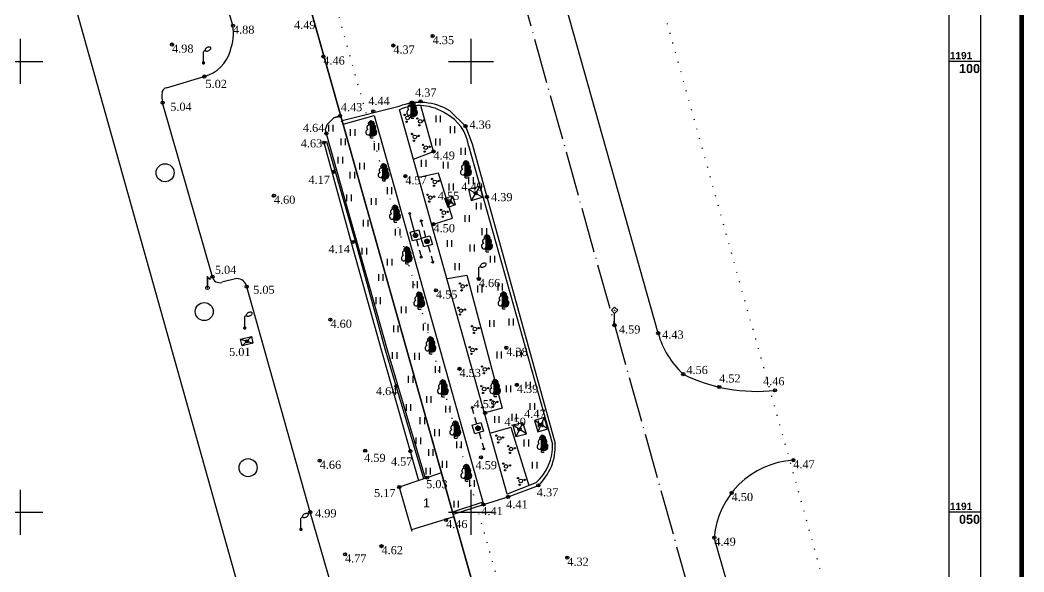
# Model space of a CAD drawing. Header units: millimetres. Extents: x 598805 to 599216, y 1190821 to 1191401.
# Drawn here: x 599100 to 599211.3, y 1191043.4 to 1191104.6 of the extents above; entities that cross this region are included whole.
import ezdxf
from ezdxf.enums import TextEntityAlignment as Align

# ---------------------------------------------------------------- set-up
doc = ezdxf.new("R2010")
doc.units = ezdxf.units.MM
doc.header["$PDMODE"] = 32
doc.header["$PDSIZE"] = 0.35
for name, pattern in [('1BANCONG_54', [0.55, 0, -0.5, 0.05]), ('1TIMDUONG', [13, 10, -1.4, 0.2, -1.4]), ('GACH2', [3, 2, -1])]:
    doc.linetypes.add(name, pattern=pattern)
for name, color, linetype in [('A1-GHICHU', 7, 'Continuous'), ('BE CHIM', 62, 'GACH2'), ('CAP THONG TIN NGAM', 5, 'Continuous'), ('DANDUNG', 7, 'Continuous'), ('diem', 2, 'Continuous'), ('Docao', 22, 'Continuous'), ('DUONG NHUA', 221, 'Continuous'), ('hl', 5, 'Continuous'), ('K_THUCVAT', 3, 'Continuous'), ('KTN', 7, 'Continuous'), ('MUONG DAT', 170, 'MUONG_DAT'), ('NHA KIEN CO', 1, 'Continuous'), ('NUT', 2, 'Continuous'), ('RANH', 7, 'Continuous'), ('RANH THUC VAT', 3, 'RANH_THUC_VAT'), ('TUONG XAY', 51, 'TUONG_XAY_GACH_DA_NTL_THUAN_1')]:
    doc.layers.add(name, color=color, linetype=linetype)
doc.layers.add('Level 18', color=7, linetype='Continuous', lineweight=0)
doc.styles.add('Arial', font='arialbd.ttf')
doc.styles.add('TIMES', font='times.ttf')
doc.styles.add('TIMESNEWROMAN', font='times.ttf', dxfattribs={"width": 0.9})
doc.styles.add('TXT', font='')
doc.styles.get('TXT').set_extended_font_data('.VnArial')
doc.linetypes.add('MUONG_DAT', pattern='A,0.75,[130,ltypeshp.shx,S=0.25,R=0,X=0,Y=0.25],0.75', length=1.5)
doc.linetypes.add('RANH_THUC_VAT', pattern='A,0,[133,ltypeshp.shx,S=0.1,R=0,X=-0.1,Y=0],-1.2', length=1.2)
doc.linetypes.add('TUONG_XAY_GACH_DA_NTL_THUAN_1', pattern='A,0.85,[130,ltypeshp.shx,S=0.25,R=0,X=0,Y=0.25],0.2,[130,ltypeshp.shx,S=0.25,R=0,X=0,Y=0.25],0.1,[130,ltypeshp.shx,S=0.1,R=90,X=-0.2,Y=0.5],0.85', length=2)

# ---------------------------------------------------------------- blocks, each defined once
blk = doc.blocks.new('CAY LA RONG LON')
for p, q in [((-0.71, 2.57), (-0.77, 2.36)), ((-0.77, 2.36), (-0.77, 2.22)), ((-0.64, 2.66), (-0.71, 2.57)), ((-0.44, 2.81), (-0.64, 2.66)), ((-0.43, 3.26), (-0.46, 3.16)), ((-0.46, 3.16), (-0.43, 3.03)), ((-0.26, 2.87), (-0.44, 2.81)), ((-0.38, 3.35), (-0.43, 3.26)), ((-0.43, 3.03), (-0.36, 2.94)), ((-0.28, 3.42), (-0.38, 3.35)), ((-0.36, 2.94), (-0.26, 2.87)), ((-0.15, 3.48), (-0.28, 3.42)), ((0, 3.5), (-0.15, 3.48)), ((0, 0), (0, 3.5)), ((0, 0), (0, 3.5)), ((0, 3.5), (0.15, 3.48)), ((0.15, 3.48), (0.28, 3.42)), ((0.36, 2.94), (0.26, 2.87)), ((0.26, 2.87), (0.44, 2.81)), ((0.28, 3.42), (0.38, 3.35)), ((0.43, 3.03), (0.36, 2.94)), ((0.38, 3.35), (0.43, 3.26)), ((0.43, 3.26), (0.46, 3.16)), ((0.46, 3.16), (0.43, 3.03)), ((0.44, 2.81), (0.64, 2.66)), ((0.64, 2.66), (0.71, 2.57)), ((0.71, 2.57), (0.77, 2.36)), ((0.77, 2.36), (0.77, 2.22)), ((-0.92, 1.6), (-1, 1.39)), ((-1, 1.39), (-0.99, 1.14)), ((-0.99, 1.14), (-0.92, 0.93)), ((-0.8, 1.71), (-0.92, 1.6)), ((-0.92, 0.93), (-0.79, 0.77)), ((-0.69, 1.79), (-0.8, 1.71)), ((-0.79, 0.77), (-0.59, 0.7)), ((-0.77, 2.22), (-0.68, 2)), ((-0.59, 1.84), (-0.69, 1.79)), ((-0.68, 2), (-0.59, 1.84)), ((-0.59, 0.7), (-0.36, 0.69)), ((-0.36, 0.69), (-0.18, 0.77)), ((-0.18, 0.77), (0, 0.85)), ((0.18, 0.77), (0, 0.85)), ((0, 0), (0.6, 0)), ((0.36, 0.69), (0.18, 0.77)), ((0.59, 0.7), (0.36, 0.69)), ((0.68, 2), (0.59, 1.84)), ((0.59, 1.84), (0.69, 1.79)), ((0.79, 0.77), (0.59, 0.7)), ((0.77, 2.22), (0.68, 2)), ((0.69, 1.79), (0.8, 1.71)), ((0.92, 0.93), (0.79, 0.77)), ((0.8, 1.71), (0.92, 1.6)), ((0.92, 1.6), (1, 1.39)), ((0.99, 1.14), (0.92, 0.93)), ((1, 1.39), (0.99, 1.14))]:
    blk.add_line(p, q)
at = {"color": 0}
for p, q in [((0, 3.46), (0.03, 3.5)), ((0, 3.34), (0.14, 3.48)), ((0.43, 3.03), (0, 3.46)), ((0, 3.22), (0.23, 3.44)), ((0, 3.09), (0.31, 3.4)), ((0, 2.97), (0.38, 3.35)), ((0.38, 2.96), (0, 3.34)), ((0, 2.85), (0.42, 3.27)), ((0.31, 2.91), (0, 3.22)), ((0, 2.72), (0.45, 3.17)), ((0.77, 2.32), (0, 3.09)), ((0.77, 2.2), (0, 2.97)), ((0, 2.6), (0.27, 2.87)), ((0.73, 2.12), (0, 2.85)), ((0, 2.47), (0.36, 2.84)), ((0, 2.35), (0.45, 2.8)), ((0, 2.23), (0.52, 2.75)), ((0.69, 2.03), (0, 2.72)), ((0, 2.1), (0.59, 2.7)), ((0, 1.98), (0.66, 2.64)), ((0.65, 1.95), (0, 2.6)), ((0, 1.86), (0.71, 2.56)), ((0, 1.73), (0.74, 2.47)), ((0.61, 1.87), (0, 2.47)), ((0, 1.61), (0.77, 2.38)), ((1, 1.35), (0, 2.35)), ((0, 1.48), (0.77, 2.26)), ((0.99, 1.24), (0, 2.23)), ((0.45, 3.14), (0.1, 3.49)), ((0.3, 2.9), (0.42, 3.02)), ((0.39, 3.32), (0.33, 3.38)), ((0.73, 2.48), (0.39, 2.82)), ((0.98, 1.12), (0, 2.1)), ((0, 1.36), (0.71, 2.07)), ((0.95, 1.03), (0, 1.98)), ((0.92, 0.93), (0, 1.86)), ((0, 1.24), (0.6, 1.84)), ((0, 1.11), (0.68, 1.79)), ((0, 0.99), (0.75, 1.74)), ((0.87, 0.86), (0, 1.73)), ((0, 0.87), (0.82, 1.69)), ((0.81, 0.8), (0, 1.61)), ((0.73, 0.75), (0, 1.48)), ((0.64, 0.72), (0, 1.36)), ((0.54, 0.7), (0, 1.24)), ((0.42, 0.69), (0, 1.11)), ((0.25, 0.74), (0, 0.99)), ((0.03, 0.83), (0, 0.87)), ((0.07, 0.82), (0.89, 1.63)), ((0.16, 0.78), (0.94, 1.56)), ((0.24, 0.74), (0.97, 1.47)), ((0.33, 0.7), (1, 1.37)), ((0.45, 0.69), (0.99, 1.24)), ((0.58, 0.7), (0.97, 1.1)), ((0.95, 1.53), (0.68, 1.79)), ((0.76, 0.76), (0.88, 0.88))]:
    blk.add_line(p, q, dxfattribs=at)
for p in [(0.15, 3.48), (0.26, 2.87), (0.28, 3.42), (0.36, 2.94), (0.38, 3.35), (0.43, 3.26), (0.43, 3.03), (0.44, 2.81), (0.46, 3.16), (0.64, 2.66), (0.71, 2.57), (0.77, 2.36), (0.18, 0.77), (0.36, 0.69), (0.59, 1.84), (0.59, 0.7), (0.68, 2), (0.69, 1.79), (0.77, 2.22), (0.79, 0.77), (0.8, 1.71), (0.92, 1.6), (0.92, 0.93), (0.99, 1.14), (1, 1.39)]:
    blk.add_point(p)
at = {"layer": 'NUT', "style": 'TIMESNEWROMAN', "width": 0.9}
blk.add_attdef('DK', text='', height=1.5, dxfattribs=at).set_placement((0.05, -2.63), align=Align.CENTER)
blk = doc.blocks.new('bbbb')
blk.add_hatch(color=7).paths.add_polyline_path([(603883.22, 1193040.91, 1), (603883.27, 1193040.91, 1)])
at = {"color": 7}
for p, q in [((603883.24, 1193041.27), (603882.89, 1193040.91)), ((603883.24, 1193040.56), (603882.89, 1193040.91)), ((603883.24, 1193041.27), (603883.6, 1193040.91)), ((603883.24, 1193040.56), (603883.6, 1193040.91)), ((603883.24, 1193039.27), (603883.24, 1193040.56)), ((603883.24, 1193039.27), (603883.14, 1193039.27)), ((603883.24, 1193039.27), (603883.34, 1193039.27))]:
    blk.add_line(p, q, dxfattribs=at)
blk.add_circle((603883.24, 1193040.91), 0.025, dxfattribs=at)
blk = doc.blocks.new('VCOTDEN')
blk.add_line((0, 0), (0, 2.43))
at = {"flags": 128}
blk.add_lwpolyline([(0, 2.43), (0.04, 2.54), (0.12, 2.65), (0.23, 2.73), (0.35, 2.77)], dxfattribs=at)
blk.add_lwpolyline([(1.62, 3.36, 0.165067), (1.53, 3.46, 0.105723), (1.32, 3.52, 0.068875), (1.1, 3.5, 0.055065), (0.83, 3.41, 0.055065), (0.58, 3.26, 0.068875), (0.43, 3.1, 0.105723), (0.34, 2.91, 0.165067), (0.35, 2.77, 0.165067), (0.45, 2.67, 0.105723), (0.65, 2.62, 0.068875), (0.88, 2.63, 0.055065), (1.15, 2.73, 0.055065), (1.39, 2.87, 0.068875), (1.55, 3.04, 0.105723), (1.64, 3.23, 0.165067)], format="xyb", close=True, dxfattribs=at)
at = {"const_width": 0.371}
blk.add_lwpolyline([(-0.19, 0, 1), (0.19, 0, 1)], format="xyb", close=True, dxfattribs=at)
blk = doc.blocks.new('capdien')
for p, q in [((604326.74, 1192945.09), (604326.92, 1192945.26)), ((604331.74, 1192945.09), (604331.57, 1192945.26)), ((604326.74, 1192945.09), (604326.92, 1192944.91)), ((604331.74, 1192945.09), (604331.57, 1192944.91))]:
    blk.add_line(p, q)
at = {"linetype": 'Continuous'}
for p, q in [((604328.73, 1192945.57), (604329.73, 1192945.58)), ((604328.73, 1192944.57), (604328.73, 1192945.57)), ((604329.73, 1192945.58), (604329.73, 1192944.58)), ((604327.58, 1192945.09), (604326.74, 1192945.09)), ((604328.74, 1192945.09), (604328.01, 1192945.09)), ((604329.73, 1192944.58), (604328.73, 1192944.57)), ((604329.74, 1192945.09), (604330.48, 1192945.09)), ((604330.91, 1192945.09), (604331.74, 1192945.09))]:
    blk.add_line(p, q, dxfattribs=at)
blk.add_circle((604329.24, 1192945.09), 0.25)
blk.add_circle((604329.24, 1192945.09), 0.25)
blk.add_ellipse((604329.25, 1192945.08), major_axis=(-0.053, 0.053), ratio=1, dxfattribs=at)
blk.add_point((604329.24, 1192945.09))
blk.add_point((604329.24, 1192945.09))
blk = doc.blocks.new('COTHAP')
at = {"layer": 'K_THUCVAT'}
for points in [[(603950.27, 1193196.2), (603950.27, 1193195.45)], [(603950.77, 1193196.2), (603950.77, 1193195.45)]]:
    blk.add_lwpolyline(points, dxfattribs=at)
blk = doc.blocks.new('caybui')
at = {"layer": 'K_THUCVAT'}
for centre, radius in [((598933.53, 1190846.77), 0.075), ((598933.84, 1190846.45), 0.2), ((598933.73, 1190846.02), 0.075), ((598934.27, 1190846.56), 0.075)]:
    blk.add_circle(centre, radius, dxfattribs=at)

msp = doc.modelspace()

# ---------------------------------------------------------------- linework, layer by layer
msp.add_line((599143.76, 1191080.95), (599143.2, 1191083.03))
at = {"linetype": 'Continuous'}
for p, q in [((599143.95, 1191080.23), (599144.14, 1191079.52)), ((599144.25, 1191079.1), (599144.44, 1191078.39))]:
    msp.add_line(p, q, dxfattribs=at)
at = {"color": 5, "lineweight": 30, "const_width": 0.5}
msp.add_lwpolyline([(598805.58, 1190821.6), (599211.08, 1190821.6), (599211.08, 1191401.1), (598805.58, 1191401.1)], close=True, dxfattribs=at)
for points in [[(598810.5, 1191326.5), (599206.5, 1191326.5), (599206.5, 1190888.5), (598810.5, 1190888.5)], [(598814, 1191323), (599203, 1191323), (599203, 1190892), (598814, 1190892)]]:
    msp.add_lwpolyline(points, close=True)
for points, elevation in [([(599133.85, 1191092.5), (599134.06, 1191093.04), (599134.78, 1191093.74), (599135.53, 1191093.97)], 4.64), ([(599135.46, 1191093.95), (599134.78, 1191093.74)], 4.15), ([(599133.93, 1191092.01), (599133.85, 1191092.5)], 4.64), ([(599133.93, 1191092.01), (599140.7, 1191068), (599144.9, 1191053.76)], 4.64)]:
    msp.add_lwpolyline(points, dxfattribs=dict(elevation=elevation))
for centre, radius in [((599143.18, 1191083.13), 0.1), ((599143.82, 1191080.71), 0.25), ((599143.82, 1191080.71), 0.25), ((599144.47, 1191078.29), 0.1)]:
    msp.add_circle(centre, radius)
msp.add_point((599143.82, 1191080.71))
msp.add_point((599143.82, 1191080.71))
at = {"layer": 'A1-GHICHU', "linetype": '1TIMDUONG', "ltscale": 0.5, "flags": 128}
msp.add_lwpolyline([(599114.34, 1191252.53), (599121.39, 1191227.56), (599131.73, 1191192.79), (599192.94, 1190974.25)], dxfattribs=at)
at = {"layer": 'BE CHIM'}
for points, elevation in [([(599149.69, 1191085.83), (599150.98, 1191086.17), (599151.25, 1191084.96)], 4.49), ([(599149.69, 1191085.83), (599150.02, 1191084.56), (599151.25, 1191084.96)], 4.49), ([(599149.69, 1191085.83), (599151.25, 1191084.96)], 4.49), ([(599150.98, 1191086.17), (599150.02, 1191084.56)], 4.49), ([(599147.07, 1191084.79), (599147.94, 1191085.11), (599148.24, 1191084.09), (599147.47, 1191083.78), (599147.07, 1191084.79)], 4.55), ([(599147.07, 1191084.79), (599148.24, 1191084.09)], 4.55), ([(599147.47, 1191083.78), (599147.94, 1191085.11)], 4.55), ([(599125.62, 1191069.48), (599125.78, 1191068.75), (599124.59, 1191068.45), (599124.4, 1191069.2), (599125.62, 1191069.48)], 5.05), ([(599124.4, 1191069.2), (599125.78, 1191068.75)], 5.05), ([(599125.62, 1191069.48), (599124.59, 1191068.45)], 5.05), ([(599154.96, 1191058.4), (599156.14, 1191058.71), (599155.73, 1191059.93), (599154.63, 1191059.64), (599154.96, 1191058.4)], 4.54), ([(599155.73, 1191059.93), (599154.96, 1191058.4)], 4.5), ([(599158.52, 1191059.25), (599158.12, 1191060.51), (599157.02, 1191060.16), (599157.4, 1191058.92), (599158.52, 1191059.25)], 4.47), ([(599158.52, 1191059.25), (599157.02, 1191060.16)], 4.47), ([(599158.12, 1191060.51), (599157.4, 1191058.92)], 4.47), ([(599156.14, 1191058.71), (599154.63, 1191059.64)], 4.51)]:
    msp.add_lwpolyline(points, dxfattribs=dict(at, elevation=elevation))
at = {"layer": 'CAP THONG TIN NGAM'}
for p, q in [((599143.22, 1191081.05), (599144.19, 1191081.31)), ((599143.48, 1191080.09), (599143.22, 1191081.05)), ((599144.19, 1191081.31), (599144.44, 1191080.34)), ((599144.44, 1191080.34), (599143.48, 1191080.09))]:
    msp.add_line(p, q, dxfattribs=at)
at = {"layer": 'diem'}
for p in [(599123.58, 1191103.97, 4.88), (599145.73, 1191102.82, 4.35), (599116.82, 1191101.87, 4.98), (599141.37, 1191101.77, 4.37), (599133.6, 1191100.55, 4.46), (599120.4, 1191098.32, 5.02), (599115.78, 1191095.42, 5.04), (599144.38, 1191095.57, 4.37), (599139.15, 1191094.47, 4.44), (599135.46, 1191093.95, 4.43), (599133.93, 1191092.01, 4.64), (599149.38, 1191092.82, 4.36), (599133.65, 1191090.99, 4.63), (599145.82, 1191090.01, 4.49), (599134.75, 1191087.75, 4.17), (599142.7, 1191087.27, 4.57), (599150.51, 1191085.39, 4.49), (599128.12, 1191085.11, 4.6), (599147.67, 1191084.4, 4.55), (599151.74, 1191084.98, 4.39), (599145.83, 1191081.95, 4.5), (599136.88, 1191079.98, 4.14), (599121.31, 1191076.12, 5.04), (599150.85, 1191075.87, 4.66), (599125.1, 1191075.01, 5.05), (599146.1, 1191074.61, 4.55), (599134.39, 1191071.35, 4.6), (599165.91, 1191070.76), (599170.75, 1191069.86, 4.42), (599125.13, 1191068.96, 5.05), (599153.9, 1191068.24, 4.38), (599148.71, 1191065.9, 4.53), (599173.53, 1191065.32, 4.56), (599155.07, 1191064.13, 4.39), (599141.7, 1191063.98, 4.63), (599177.52, 1191063.89, 4.52), (599183.71, 1191063.51, 4.46), (599151.55, 1191061.02, 4.53), (599157.77, 1191059.7, 4.47), (599155.36, 1191059.2, 4.5), (599138.25, 1191056.82, 4.59), (599143.25, 1191056.77, 4.57), (599133.2, 1191055.71, 4.66), (599151.1, 1191056.08, 4.59), (599185.74, 1191055.77, 4.47), (599145.12, 1191053.84, 5.03), (599157.46, 1191052.98, 4.37), (599142.02, 1191052.79, 5.17), (599178.9, 1191052.14, 4.5), (599151.37, 1191050.86, 4.41), (599154.11, 1191051.7, 4.41), (599132.15, 1191050, 4.99), (599147.22, 1191049.14, 4.46), (599140.06, 1191046.24, 4.62), (599176.98, 1191047.18, 4.49), (599136.01, 1191045.33, 4.77), (599160.67, 1191044.96, 4.32)]:
    msp.add_point(p, dxfattribs=at)
at = {"layer": 'Docao', "color": 0}
for points in [[(599120.74, 1191074.89), (599120.74, 1191076.14)], [(599120.74, 1191076.14), (599120.79, 1191076.14)], [(599120.79, 1191076.04), (599120.79, 1191076.14)], [(599120.79, 1191076.04), (599120.96, 1191075.98), (599121.06, 1191075.84)], [(599120.79, 1191074.89), (599120.79, 1191076)], [(599120.79, 1191076), (599120.93, 1191075.94), (599121.03, 1191075.81), (599121.06, 1191075.84)], [(599120.74, 1191074.89), (599120.79, 1191074.89)]]:
    msp.add_lwpolyline(points, dxfattribs=at)
msp.add_circle((599120.76, 1191074.89), 0.2, dxfattribs=at)
msp.add_arc((599179.9, 1191072.34, 4.46), 9.48, 195.1805, 227.7807, dxfattribs=at)
at = {"layer": 'DUONG NHUA'}
for p, q in [((599123.58, 1191103.97, 4.88), (599113.22, 1191140.6, 4.89)), ((599116.21, 1191097.08, 5.03), (599120.4, 1191098.32, 5.02)), ((599124.02, 1191075.92, 4.83), (599122.34, 1191075.5, 5.01))]:
    msp.add_line(p, q, dxfattribs=at)
for points, elevation in [([(599170.75, 1191069.86), (599147.43, 1191152.59)], 4.46), ([(599121.31, 1191076.12), (599115.78, 1191095.42)], 5.01), ([(599142, 1191095.01), (599135.7, 1191093.4)], 4.15), ([(599147.64, 1191094.53), (599149.38, 1191092.82), (599150.12, 1191090.87), (599151.74, 1191084.98), (599159.33, 1191057.61)], 4.15), ([(599135.57, 1191093.35), (599135.7, 1191093.4)], 4.15), ([(599134.5, 1191041.83), (599132.15, 1191050), (599125.1, 1191075.01)], 4.83), ([(599148.05, 1191049.77), (599151.37, 1191050.86), (599154.11, 1191051.7), (599157.46, 1191052.98)], 4.5), ([(599197.5, 1190974.66), (599181.28, 1191032.12), (599176.98, 1191047.18)], 4.12)]:
    msp.add_lwpolyline(points, dxfattribs=dict(at, elevation=elevation))
for centre, radius, start, end in [((599117.56, 1191103.2, 4.91), 6.07, 340.7837, 7.2371), ((599119.16, 1191102.46, 5.02), 4.33, 286.7057, 343.0763), ((599118.97, 1191096.21, 5.01), 3.28, 174.0681, 194.0026), ((599116.34, 1191096.45, 5.03), 0.647, 101.2078, 170.7677), ((599144.33, 1191089.06, 4.15), 6.39, 58.8908, 111.4407), ((599122.09, 1191076.25, 5.01), 0.794, 189.4133, 288.2189), ((599123.97, 1191074.76, 4.83), 1.16, 12.2552, 87.7312), ((599181.74, 1191082, 4.46), 18.6, 243.7914, 276.0836), ((599153.39, 1191057.31, 4.37), 5.95, 313.203, 2.8532), ((599186.31, 1191046.43, 4.12), 9.36, 93.5317, 175.4114)]:
    msp.add_arc(centre, radius, start, end, dxfattribs=at)
at = {"layer": 'hl'}
for p, q in [((599100, 1191097.5), (599100, 1191102.5)), ((599150, 1191097.5), (599150, 1191102.5)), ((599097.5, 1191100), (599102.5, 1191100)), ((599147.5, 1191100), (599152.5, 1191100)), ((599100, 1191047.5), (599100, 1191052.5)), ((599150, 1191047.5), (599150, 1191052.5)), ((599097.5, 1191050), (599102.5, 1191050)), ((599147.5, 1191050), (599152.5, 1191050))]:
    msp.add_line(p, q, dxfattribs=at)
at = {"layer": 'KTN'}
for points in [[(599206.5, 1191100), (599203, 1191100)], [(599206.5, 1191050), (599203, 1191050)]]:
    msp.add_lwpolyline(points, dxfattribs=at)
at = {"layer": 'MUONG DAT', "ltscale": 0.5}
for points, elevation in [([(599134, 1191091.1), (599134, 1191091.1), (599134, 1191091.1), (599133.65, 1191090.99), (599136.68, 1191079.92), (599140.05, 1191067.91), (599144.18, 1191053.52)], 4.48), ([(599137.18, 1191080.05), (599134, 1191091.1), (599134, 1191091.1)], 4.35), ([(599144.74, 1191053.71), (599140.51, 1191067.97), (599137.18, 1191080.05)], 4.74)]:
    msp.add_lwpolyline(points, dxfattribs=dict(at, elevation=elevation))
at = {"layer": 'NHA KIEN CO', "color": 6}
for points, elevation in [([(599101.84, 1191121.17), (599135.96, 1190999.75), (599058.72, 1190978.06), (599024.67, 1191099.47), (599101.84, 1191121.16)], 5.02), ([(599146.71, 1191054.37), (599142.02, 1191052.79)], 5.03), ([(599142.02, 1191052.79), (599143.42, 1191047.9)], 5.03), ([(599148.09, 1191049.48), (599143.39, 1191048.03)], 4.46)]:
    msp.add_lwpolyline(points, dxfattribs=dict(at, elevation=elevation))
for centre in [(599116.05, 1191087.65, 7.41), (599120.39, 1191072.26, 4.99), (599125.26, 1191054.94, 7.28)]:
    msp.add_circle(centre, 1, dxfattribs=at)
at = {"layer": 'RANH', "color": 20, "linetype": '1BANCONG_54', "ltscale": 2}
msp.add_line((599145.03, 1191199.55), (599204.92, 1190985.78), dxfattribs=at)
at = {"layer": 'RANH', "color": 1, "const_width": 0.18}
msp.add_lwpolyline([(599170.95, 1190968.46), (599132.13, 1191106.03), (599112.38, 1191176.23), (599080.39, 1191199.23), (598847.89, 1191233.65)], dxfattribs=at)
at = {"layer": 'RANH', "color": 20, "linetype": '1BANCONG_54', "ltscale": 2}
msp.add_lwpolyline([(598910.33, 1191065.84), (598919.8, 1191128.58), (598932.36, 1191211.74), (598933.17, 1191217.12), (598937.72, 1191220.48), (599105.17, 1191195.2), (599111.46, 1191189.63), (599177.51, 1190955.18)], dxfattribs=at)
at = {"layer": 'RANH THUC VAT', "ltscale": 0.5}
for points, elevation in [([(599157.18, 1191053.27), (599154.01, 1191052.01), (599142.06, 1191094.65)], 4.52), ([(599143.6, 1191089.17), (599145.82, 1191090.01), (599144.43, 1191095.11)], 4.58), ([(599149.72, 1191090.68), (599159.01, 1191057.56)], 4.51), ([(599145.83, 1191081.95), (599147.93, 1191082.6), (599146.39, 1191087.6), (599144.2, 1191087.12)], 4.5), ([(599147.39, 1191075.94), (599149.54, 1191076.31), (599153.43, 1191061.55), (599151.55, 1191061.02)], 4.53), ([(599152.22, 1191058.81), (599154.42, 1191059.45), (599156.41, 1191052.96)], 4.51)]:
    msp.add_lwpolyline(points, dxfattribs=dict(at, elevation=elevation))
msp.add_lwpolyline([(599135.8, 1191093.03), (599139.24, 1191094.01), (599151.3, 1191051.11), (599147.94, 1191050)], dxfattribs=at)
for centre, radius, start, end in [((599144.23, 1191089.87, 4.6), 5.24, 55.2848, 114.4045), ((599145.02, 1191089.97, 4.46), 4.75, 8.5728, 62.4561), ((599153.76, 1191057.26, 4.55), 5.26, 310.5874, 3.3119)]:
    msp.add_arc(centre, radius, start, end, dxfattribs=at)
at = {"layer": 'TUONG XAY', "elevation": 4.46}
msp.add_lwpolyline([(599148.09, 1191049.48), (599135.53, 1191093.97)], dxfattribs=at)

# ---------------------------------------------------------------- block references
at = {"layer": 'BE CHIM', "color": 6, "linetype": 'ByBlock'}
for name, p in [('COTHAP', (-4804.19, -2102.19)), ('COTHAP', (-4816.1, -2103.24)), ('COTHAP', (-4813.68, -2103.7)), ('COTHAP', (-4802.61, -2103.39)), ('COTHAP', (-4814.74, -2104.75)), ('COTHAP', (-4811.03, -2105.28)), ('COTHAP', (-4804.23, -2104.76)), ('COTHAP', (-4801.43, -2105.8)), ('COTHAP', (-4815.05, -2106.77)), ('COTHAP', (-4812.64, -2107.43)), ('COTHAP', (-4805.8, -2107.13)), ('COTHAP', (-4803.36, -2107.32)), ('COTHAP', (-4813.72, -2108.44)), ('COTHAP', (-4800.56, -2109.05)), ('COTHAP', (-4809.59, -2110.16)), ('COTHAP', (-4802.75, -2109.75)), ('COTHAP', (-4814.09, -2110.96)), ('COTHAP', (-4811.35, -2111.35)), ('COTHAP', (-4799.7, -2111.87)), ('COTHAP', (-4812.24, -2113.76)), ('COTHAP', (-4800.98, -2113.24)), ('COTHAP', (-4808.69, -2114.76)), ('COTHAP', (-4799.08, -2114.71)), ('COTHAP', (-4802.93, -2116.02)), ('COTHAP', (-4812.38, -2116.88)), ('COTHAP', (-4800.42, -2116.52)), ('COTHAP', (-4809.58, -2118.1)), ('COTHAP', (-4802.09, -2118.59)), ('COTHAP', (-4798.16, -2117.75)), ('COTHAP', (-4810.56, -2119.78)), ('COTHAP', (-4806.75, -2120.59)), ('COTHAP', (-4797.31, -2120.85)), ('COTHAP', (-4799.58, -2121.07)), ('COTHAP', (-4810.86, -2122.36)), ('COTHAP', (-4808.03, -2123.38)), ('bbbb', (-4717.33, -1968.51, -0.27)), ('COTHAP', (-4805.59, -2125.29)), ('COTHAP', (-4798.25, -2124.89)), ('COTHAP', (-4796.09, -2124.73)), ('COTHAP', (-4808.89, -2125.49)), ('COTHAP', (-4809.03, -2128.43)), ('COTHAP', (-4806.54, -2128.53)), ('COTHAP', (-4797.42, -2128.39)), ('COTHAP', (-4795.23, -2128.25)), ('COTHAP', (-4804.27, -2130)), ('COTHAP', (-4807.25, -2131.09)), ('COTHAP', (-4794.21, -2131.74)), ('COTHAP', (-4796.4, -2132.15)), ('COTHAP', (-4807.49, -2134.21)), ('COTHAP', (-4805.23, -2133.32)), ('COTHAP', (-4793.75, -2134.1)), ('COTHAP', (-4803.12, -2134.4)), ('COTHAP', (-4795.76, -2135.3)), ('COTHAP', (-4805.95, -2135.67)), ('COTHAP', (-4797.69, -2135.53)), ('COTHAP', (-4792.85, -2136.01)), ('COTHAP', (-4804.33, -2137)), ('COTHAP', (-4806.39, -2137.91)), ('COTHAP', (-4801.88, -2138.34)), ('COTHAP', (-4794.42, -2138.15)), ('COTHAP', (-4805.01, -2139.2)), ('COTHAP', (-4803.49, -2140.51)), ('COTHAP', (-4793.49, -2140.61)), ('COTHAP', (-4805.3, -2141.27)), ('COTHAP', (-4800.45, -2142.63)), ('COTHAP', (-4802.2, -2144.93))]:
    msp.add_blockref(name, p, dxfattribs=at)
at = {"layer": 'BE CHIM', "color": 6, "linetype": 'ByBlock', "rotation": 285.6815925677636}
for p in [(-712741.78, 1450472.82, 4.57), (-712736.13, 1450452.1, 4.54)]:
    msp.add_blockref('capdien', p, dxfattribs=at)
at = {"layer": 'DANDUNG', "xscale": 0.5, "yscale": 0.5, "zscale": 0.5}
for p in [(599120.31, 1191099.84, 4.98), (599150.85, 1191075.87, 4.66), (599124.89, 1191070.43, 5.04), (599131.12, 1191048.1, 4.93)]:
    msp.add_blockref('VCOTDEN', p, dxfattribs=at)
at = {"layer": 'Docao'}
for p in [(209.11, 247.29), (210.51, 246.9), (209.92, 245.18), (211.13, 243.98), (212.14, 240.19), (211.63, 238.44), (213.13, 236.76), (215.22, 228.59), (215.04, 225.91), (216.58, 223.86), (216.31, 221.53), (217.69, 219.39), (217.6, 217.21), (218.65, 215.68), (219.28, 211.73), (220.58, 210.56), (220.03, 208.63), (221.67, 207.02)]:
    msp.add_blockref('caybui', p, dxfattribs=at)
at = {"layer": 'K_THUCVAT', "xscale": 0.5, "yscale": 0.5, "zscale": 0.5}
for p in [(599143.35, 1191093.69), (599138.82, 1191091.52, 4.45), (599149.33, 1191087.08, 4.38), (599140.19, 1191086.76, 4.46), (599141.45, 1191082.17, 4.45), (599151.66, 1191078.88, 4.41), (599142.76, 1191077.54, 4.51), (599144.14, 1191072.54, 4.34), (599153.49, 1191072.55, 4.27), (599145.39, 1191067.56, 4.5), (599146.76, 1191062.8, 4.37), (599152.56, 1191062.84, 4.57), (599148.14, 1191058.22, 4.47), (599157.82, 1191056.65, 4.4), (599149.36, 1191053.43, 4.39)]:
    msp.add_blockref('CAY LA RONG LON', p, dxfattribs=at)

# ---------------------------------------------------------------- texts
at = {"layer": 'Docao', "color": 0, "style": 'TIMES'}
for s, p in [('4.49', (599130.36, 1191104.5, 4.49)), ('4.88', (599123.58, 1191103.97, 4.88)), ('4.35', (599145.73, 1191102.82, 4.35)), ('4.98', (599116.82, 1191101.87, 4.98)), ('4.37', (599141.37, 1191101.77, 4.37)), ('4.46', (599133.6, 1191100.55, 4.46)), ('5.02', (599120.53, 1191097.96, 5.02)), ('4.37', (599143.78, 1191097, 4.37)), ('5.04', (599116.62, 1191095.43, 5.04)), ('4.43', (599135.55, 1191095.38, 4.43)), ('4.44', (599138.59, 1191096.07, 4.44)), ('4.36', (599149.81, 1191093.44, 4.36)), ('4.64', (599131.34, 1191093.08, 4.64)), ('4.63', (599131.1, 1191091.37, 4.63)), ('4.49', (599145.82, 1191090.01, 4.49)), ('4.17', (599131.95, 1191087.32, 4.17)), ('4.57', (599142.7, 1191087.27, 4.57)), ('4.49', (599148.91, 1191086.57, 4.49)), ('4.55', (599146.31, 1191085.55, 4.55)), ('4.39', (599152.21, 1191085.4, 4.39)), ('4.60', (599128.12, 1191085.11, 4.6)), ('4.50', (599145.83, 1191081.95, 4.5)), ('4.14', (599134.18, 1191079.64, 4.14)), ('5.04', (599121.57, 1191077.34, 5.04)), ('4.66', (599150.85, 1191075.87, 4.66)), ('5.05', (599125.82, 1191075.13, 5.05)), ('4.55', (599146.1, 1191074.61, 4.55)), ('4.60', (599134.39, 1191071.35, 4.6)), ('4.59', (599166.4, 1191070.73)), ('4.43', (599171.19, 1191070.15, 4.42)), ('5.01', (599123.15, 1191068.23, 5.01)), ('4.38', (599153.9, 1191068.24, 4.38)), ('4.53', (599148.71, 1191065.9, 4.53)), ('4.56', (599173.88, 1191066.23, 4.56)), ('4.52', (599177.52, 1191065.29, 4.52)), ('4.46', (599182.39, 1191064.98, 4.46)), ('4.64', (599139.44, 1191063.89, 4.63)), ('4.39', (599155.07, 1191064.13, 4.39)), ('4.53', (599150.27, 1191062.45, 4.53)), ('4.47', (599155.88, 1191061.37, 4.47)), ('4.50', (599153.69, 1191060.48, 4.5)), ('4.59', (599138.13, 1191056.48, 4.59)), ('4.66', (599133.2, 1191055.71, 4.66)), ('4.57', (599141.11, 1191056.07, 4.57)), ('4.59', (599150.49, 1191055.67, 4.59)), ('4.47', (599185.74, 1191055.77, 4.47)), ('5.03', (599145.01, 1191053.57, 5.03)), ('5.17', (599139.23, 1191052.58, 5.17)), ('4.37', (599157.29, 1191052.66, 4.37)), ('4.50', (599178.9, 1191052.14, 4.5)), ('4.41', (599153.89, 1191051.33, 4.41)), ('4.99', (599132.69, 1191050.33, 4.99)), ('4.41', (599151.13, 1191050.58, 4.41)), ('4.46', (599147.22, 1191049.14, 4.46)), ('4.49', (599176.98, 1191047.18, 4.49)), ('4.77', (599136.01, 1191045.33, 4.77)), ('4.62', (599140.06, 1191046.24, 4.62)), ('4.32', (599160.67, 1191044.96, 4.32))]:
    msp.add_text(s, height=0.9, dxfattribs=at).set_placement(p, align=Align.TOP_LEFT)
at = {"layer": 'hl', "style": 'Arial'}
for s, height, p in [('1191', 0.8, (599204.35, 1191100.25)), ('100', 1, (599205.29, 1191098.71)), ('1191', 0.8, (599204.35, 1191050.25)), ('050', 1, (599205.29, 1191048.71))]:
    msp.add_text(s, height=height, dxfattribs=at).set_placement(p, align=Align.CENTER)
at = {"layer": 'Level 18', "color": 7, "linetype": 'Continuous', "lineweight": 0, "style": 'TXT'}
msp.add_text('1', height=1, dxfattribs=at).set_placement((599145.04, 1191051.03), align=Align.MIDDLE)

doc.saveas('drawing.dxf')
